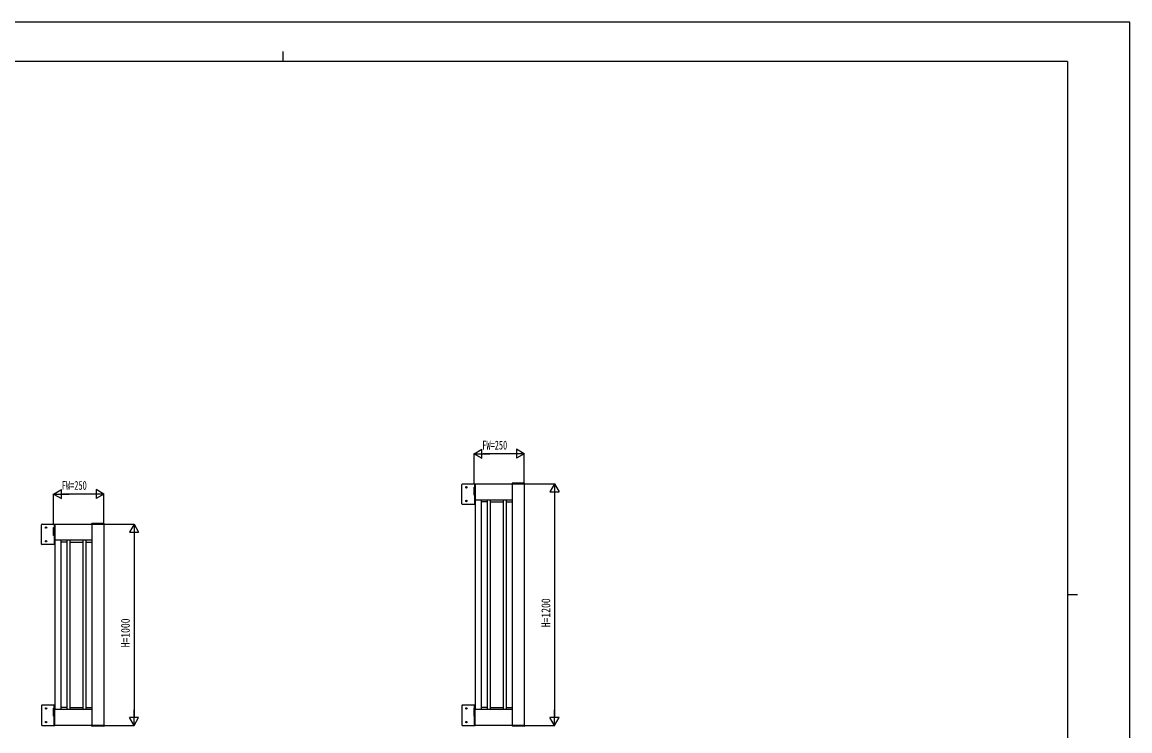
# Model space of a CAD drawing. Units: millimetres, scale not verified. Extents: x -4205 to 4205, y -2970 to 2970.
# Drawn here: x -1301 to 4205, y -552 to 2970 of the extents above; entities that cross this region are included whole.
import ezdxf
from ezdxf.enums import TextEntityAlignment as Align

# ---------------------------------------------------------------- set-up
doc = ezdxf.new("R2010")
doc.units = ezdxf.units.MM
doc.header["$LTSCALE"] = 20
for name, color, linetype in [('0-2_YKK_A1', 4, 'Continuous'), ('0-3_YKK_D', 6, 'Continuous'), ('0-4_YKK_ZWAK', 7, 'Continuous')]:
    doc.layers.add(name, color=color, linetype=linetype)
doc.styles.add('ＭＳ ゴシック', font='')
doc.styles.get('ＭＳ ゴシック').set_extended_font_data('MS Gothic')

msp = doc.modelspace()

# ---------------------------------------------------------------- linework, layer by layer
at = {"layer": '0-2_YKK_A1'}
for p, q in [((885.02, 576.5), (885.02, 672.5)), ((888.02, 675.5), (950.52, 675.5)), ((948.02, 675.5), (948.02, 573.5)), ((950.52, 675.5), (950.52, 573.5)), ((950.52, 675), (1195.52, 675)), ((950.52, 675), (1195.52, 675)), ((1134.02, 675), (1134.02, 677.5)), ((1134.02, 675), (1134.02, 677.5)), ((1195.02, 678.5), (1135.02, 678.5)), ((1195.02, 678.5), (1135.02, 678.5)), ((1135.02, 675), (1135.02, -525)), ((1135.02, 675), (1135.02, -525)), ((1195.02, 675), (1195.02, -525)), ((1195.02, 675), (1195.02, -525)), ((1196.02, 677.5), (1196.02, 675.5)), ((1196.02, 677.5), (1196.02, 675.5)), ((950.52, 573.5), (888.02, 573.5)), ((1135.02, 595), (950.52, 595)), ((950.52, 595), (950.52, -444.5)), ((980.52, 595), (980.52, -445)), ((1010.27, 585.88), (980.52, 585.88)), ((1010.27, 595), (1010.27, -445)), ((1025.27, 595), (1025.27, -445)), ((1025.27, 585.88), (1090.27, 585.88)), ((1090.27, 595), (1090.27, -445)), ((1105.27, 595), (1105.27, -445)), ((1105.27, 585.88), (1135.02, 585.88)), ((-1204.98, 376.5), (-1204.98, 472.5)), ((-1201.98, 475.5), (-1139.48, 475.5)), ((-1141.98, 475.5), (-1141.98, 373.5)), ((-1139.48, 475.5), (-1139.48, 373.5)), ((-1139.48, 475), (-894.48, 475)), ((-1139.48, 475), (-894.48, 475)), ((-955.98, 475), (-955.98, 477.5)), ((-955.98, 475), (-955.98, 477.5)), ((-894.98, 478.5), (-954.98, 478.5)), ((-894.98, 478.5), (-954.98, 478.5)), ((-954.98, 475), (-954.98, -525)), ((-954.98, 475), (-954.98, -525)), ((-894.98, 475), (-894.98, -525)), ((-894.98, 475), (-894.98, -525)), ((-893.98, 477.5), (-893.98, 475.5)), ((-893.98, 477.5), (-893.98, 475.5)), ((-954.98, 395), (-1139.48, 395)), ((-1139.48, 395), (-1139.48, -444.5)), ((-1109.48, 395), (-1109.48, -445)), ((-1079.73, 385.88), (-1109.48, 385.88)), ((-1079.73, 395), (-1079.73, -445)), ((-1064.73, 395), (-1064.73, -445)), ((-1064.73, 385.88), (-999.73, 385.88)), ((-999.73, 395), (-999.73, -445)), ((-984.73, 395), (-984.73, -445)), ((-984.73, 385.88), (-954.98, 385.88)), ((-1139.48, 373.5), (-1201.98, 373.5)), ((-1204.98, -426.5), (-1204.98, -522.5)), ((-1139.48, -423.5), (-1201.98, -423.5)), ((-1141.98, -525.5), (-1141.98, -423.5)), ((-1139.48, -525.5), (-1139.48, -423.5)), ((-1079.73, -436.5), (-1109.48, -436.5)), ((-1064.73, -436.5), (-999.73, -436.5)), ((-984.73, -436.5), (-954.98, -436.5)), ((885.02, -426.5), (885.02, -522.5)), ((950.52, -423.5), (888.02, -423.5)), ((948.02, -525.5), (948.02, -423.5)), ((950.52, -525.5), (950.52, -423.5)), ((1010.27, -436.5), (980.52, -436.5)), ((1025.27, -436.5), (1090.27, -436.5)), ((1105.27, -436.5), (1135.02, -436.5)), ((-954.98, -445), (-1139.48, -445)), ((1135.02, -445), (950.52, -445)), ((-1201.98, -525.5), (-1139.48, -525.5)), ((-894.98, -525), (-1139.48, -525)), ((-894.98, -525), (-1139.48, -525)), ((-955.98, -525), (-955.98, -527.5)), ((-955.98, -525), (-955.98, -527.5)), ((-894.98, -528.5), (-954.98, -528.5)), ((-894.98, -528.5), (-954.98, -528.5)), ((-893.98, -527.5), (-893.98, -525.5)), ((-893.98, -527.5), (-893.98, -525.5)), ((888.02, -525.5), (950.52, -525.5)), ((1195.02, -525), (950.52, -525)), ((1195.02, -525), (950.52, -525)), ((1134.02, -525), (1134.02, -527.5)), ((1134.02, -525), (1134.02, -527.5)), ((1195.02, -528.5), (1135.02, -528.5)), ((1195.02, -528.5), (1135.02, -528.5)), ((1196.02, -527.5), (1196.02, -525.5)), ((1196.02, -527.5), (1196.02, -525.5))]:
    msp.add_line(p, q, dxfattribs=at)
for points in [[(945.02, 659.5), (948.02, 659.5), (948.02, 619.5), (945.02, 619.5)], [(-1144.98, 459.5), (-1141.98, 459.5), (-1141.98, 419.5), (-1144.98, 419.5)], [(-1144.98, -439.5), (-1141.98, -439.5), (-1141.98, -479.5), (-1144.98, -479.5)], [(945.02, -439.5), (948.02, -439.5), (948.02, -479.5), (945.02, -479.5)]]:
    msp.add_lwpolyline(points, close=True, dxfattribs=at)
for centre in [(907.52, 658.5), (907.52, 590.5), (-1182.48, 458.5), (-1182.48, 390.5), (-1182.48, -440.5), (907.52, -440.5), (-1182.48, -508.5), (907.52, -508.5)]:
    msp.add_circle(centre, 3.5, dxfattribs=at)
for centre, radius, start, end in [((888.02, 672.5), 3, 90, 180), ((1135.02, 677.5), 1, 90, 180), ((1135.02, 677.5), 1, 90, 180), ((1195.02, 677.5), 1, 0, 90), ((1195.02, 677.5), 1, 0, 90), ((1195.52, 675.5), 0.5, 270, 0), ((1195.52, 675.5), 0.5, 270, 0), ((888.02, 576.5), 3, 180, 270), ((-1201.98, 472.5), 3, 90, 180), ((-954.98, 477.5), 1, 90, 180), ((-954.98, 477.5), 1, 90, 180), ((-894.98, 477.5), 1, 0, 90), ((-894.98, 477.5), 1, 0, 90), ((-894.48, 475.5), 0.5, 270, 0), ((-894.48, 475.5), 0.5, 270, 0), ((-1201.98, 376.5), 3, 180, 270), ((-1201.98, -426.5), 3, 90, 180), ((888.02, -426.5), 3, 90, 180), ((-1201.98, -522.5), 3, 180, 270), ((-954.98, -527.5), 1, 180, 270), ((-954.98, -527.5), 1, 180, 270), ((-894.98, -527.5), 1, 270, 0), ((-894.98, -527.5), 1, 270, 0), ((-894.48, -525.5), 0.5, 0, 90), ((-894.48, -525.5), 0.5, 0, 90), ((888.02, -522.5), 3, 180, 270), ((1135.02, -527.5), 1, 180, 270), ((1135.02, -527.5), 1, 180, 270), ((1195.02, -527.5), 1, 270, 0), ((1195.02, -527.5), 1, 270, 0), ((1195.52, -525.5), 0.5, 0, 90), ((1195.52, -525.5), 0.5, 0, 90)]:
    msp.add_arc(centre, radius, start, end, dxfattribs=at)
at = {"layer": '0-3_YKK_D'}
for p, q in [((945.02, 825), (983.99, 847.5)), ((945.02, 676), (945.02, 826)), ((983.99, 802.5), (983.99, 847.5)), ((1195.02, 825), (1156.05, 847.5)), ((1156.05, 847.5), (1156.05, 802.5)), ((1195.02, 676), (1195.02, 826)), ((945.02, 825), (983.99, 802.5)), ((945.02, 825), (1022.96, 825)), ((1150.02, 825), (990.02, 825)), ((1195.02, 825), (1117.08, 825)), ((1195.02, 825), (1156.05, 802.5)), ((1196.02, 675), (1346.02, 675)), ((1345.02, 675), (1322.52, 636.03)), ((1345.02, 675), (1367.52, 636.03)), ((1345.02, 675), (1345.02, 597.06)), ((-1144.98, 625), (-1106.01, 647.5)), ((-1144.98, 476), (-1144.98, 626)), ((-1144.98, 625), (-1106.01, 602.5)), ((-1144.98, 625), (-1067.04, 625)), ((-1106.01, 602.5), (-1106.01, 647.5)), ((-939.98, 625), (-1099.98, 625)), ((-894.98, 625), (-972.92, 625)), ((-894.98, 625), (-933.95, 647.5)), ((-933.95, 647.5), (-933.95, 602.5)), ((-894.98, 625), (-933.95, 602.5)), ((-894.98, 476), (-894.98, 626)), ((1322.52, 636.03), (1367.52, 636.03)), ((1345.02, 630), (1345.02, -480)), ((-893.98, 475), (-743.98, 475)), ((-744.98, 475), (-767.48, 436.03)), ((-744.98, 475), (-722.48, 436.03)), ((-744.98, 475), (-744.98, 397.06)), ((-767.48, 436.03), (-722.48, 436.03)), ((-744.98, 430), (-744.98, -480)), ((-744.98, -525), (-767.48, -486.03)), ((-722.48, -486.03), (-767.48, -486.03)), ((-744.98, -525), (-744.98, -447.06)), ((-744.98, -525), (-722.48, -486.03)), ((1345.02, -525), (1322.52, -486.03)), ((1367.52, -486.03), (1322.52, -486.03)), ((1345.02, -525), (1345.02, -447.06)), ((1345.02, -525), (1367.52, -486.03)), ((-893.98, -525), (-743.98, -525)), ((1196.02, -525), (1346.02, -525))]:
    msp.add_line(p, q, dxfattribs=at)
at = {"layer": '0-4_YKK_ZWAK'}
for p, q in [((-4.98, 2825), (-4.98, 2775)), ((3895.02, 2775), (-3904.98, 2775)), ((3895.02, 2775), (3895.02, -2525)), ((3895.02, 125), (3945.02, 125))]:
    msp.add_line(p, q, dxfattribs=at)
msp.add_lwpolyline([(-4205, -2970), (4205, -2970), (4205, 2970), (-4205, 2970)], close=True, dxfattribs=at)

# ---------------------------------------------------------------- texts
at = {"layer": '0-3_YKK_D', "style": 'ＭＳ ゴシック', "width": 0.6}
for p in [(986.02, 833), (-1103.98, 633)]:
    msp.add_text('FW=250', height=43.99, dxfattribs=at).set_placement(p, align=Align.BOTTOM_LEFT)
at = {"layer": '0-3_YKK_D', "style": 'ＭＳ ゴシック', "width": 0.8}
for s, p in [('H=1200', (1337.02, -37)), ('H=1000', (-752.98, -137))]:
    msp.add_text(s, height=43.99, rotation=90, dxfattribs=at).set_placement(p, align=Align.BOTTOM_LEFT)

doc.saveas('drawing.dxf')
